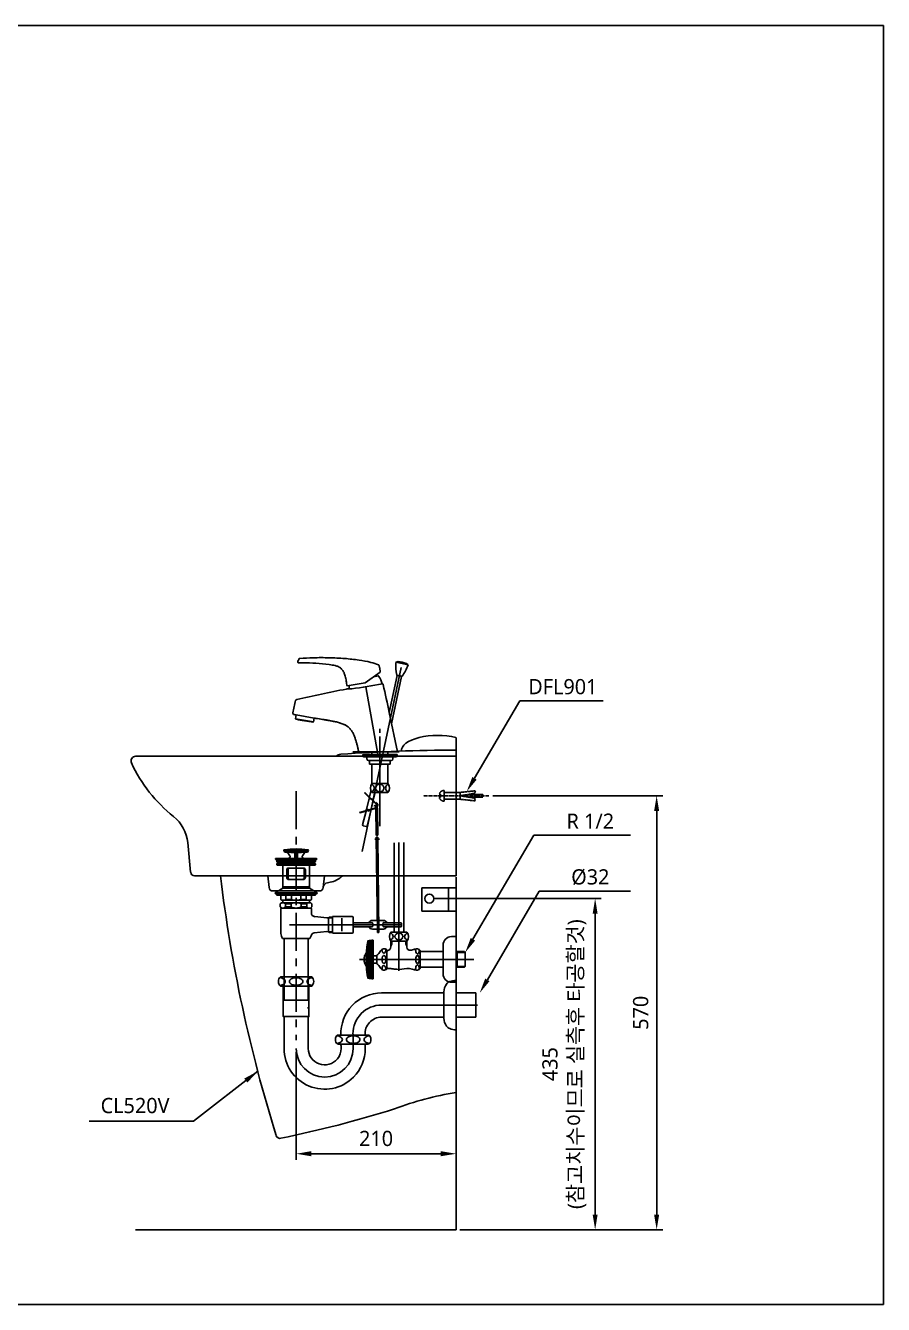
# Model space of a CAD drawing. Extents: x 398 to 2878, y 54 to 3514.
# Drawn here: x 1751 to 2878, y 54 to 1734 of the extents above; entities that cross this region are included whole.
import ezdxf

# ---------------------------------------------------------------- set-up
doc = ezdxf.new("R2010")
doc.units = 0
doc.header["$LTSCALE"] = 20
doc.header["$MEASUREMENT"] = 0
for name, pattern in [('CENTER', [2, 1.25, -0.25, 0.25, -0.25]), ('CENTER2', [1.125, 0.75, -0.125, 0.125, -0.125]), ('HIDDEN', [0.375, 0.25, -0.125]), ('HIDDEN2', [0.1875, 0.125, -0.0625])]:
    doc.linetypes.add(name, pattern=pattern)
doc.layers.get('0').update_dxf_attribs({"linetype": 'CONTINUOUS'})
doc.layers.get('DEFPOINTS').update_dxf_attribs({"linetype": 'CONTINUOUS'})
for name, color, linetype in [('1', 7, 'CONTINUOUS'), ('3', 3, 'CONTINUOUS'), ('4', 4, 'CONTINUOUS'), ('5', 5, 'CONTINUOUS'), ('6', 6, 'CONTINUOUS'), ('7', 7, 'CONTINUOUS'), ('CENTER', 2, 'CENTER'), ('CL', 2, 'CENTER'), ('D', 2, 'CONTINUOUS'), ('DWG', 7, 'CONTINUOUS'), ('HD', 2, 'HIDDEN')]:
    doc.layers.add(name, color=color, linetype=linetype)
doc.styles.get("Standard").update_dxf_attribs({"font": 'NanumGothic.ttf'})
doc.dimstyles.get("Standard").update_dxf_attribs({"dimtxt": 20, "dimasz": 20, "dimexe": 8, "dimexo": 5, "dimgap": 10, "dimtad": 1, "dimdec": 0, "dimzin": 0, "dimdsep": 46, "dimtxsty": 'Standard', "dimcen": 0, "dimclrd": 3, "dimclre": 3, "dimclrt": 2, "dimadec": 0, "dimazin": 0, "dimtfac": 1, "dimtdec": 0, "dimtmove": 0, "dimatfit": 3, "dimfxl": 1, "dimtolj": 1, "dimtzin": 0, "dimarcsym": 0})

# ---------------------------------------------------------------- blocks, each defined once
blk = doc.blocks.new('*D4')
at = {"layer": '3', "color": 3, "lineweight": -2, "transparency": 16777216}
for p, q in [((2106.3, 385), (2106.3, 243.7)), ((2316.3, 378.4), (2316.3, 243.7)), ((2126.3, 251.7), (2296.3, 251.7))]:
    blk.add_line(p, q, dxfattribs=at)
at = {"layer": '3', "color": 3, "transparency": 16777216}
for points in [[(2126.3, 255.1), (2126.3, 248.4), (2106.3, 251.7)], [(2296.3, 255.1), (2296.3, 248.4), (2316.3, 251.7)]]:
    blk.add_solid(points, dxfattribs=at)
at = {"layer": 'DEFPOINTS', "color": 0, "transparency": 16777216}
for p in [(2106.3, 390), (2316.3, 383.4), (2316.3, 251.7)]:
    blk.add_point(p, dxfattribs=at)
at = {"layer": '3', "color": 2, "transparency": 16777216, "insert": (2211.3, 271.7), "char_height": 20, "attachment_point": 5}
blk.add_mtext('\\A1;210', dxfattribs=at)
blk = doc.blocks.new('*D10')
at = {"color": 3, "lineweight": -2, "transparency": 16777216}
for p, q in [((2364.6, 721.9), (2587.8, 721.9)), ((2579.8, 701.9), (2579.8, 171.9)), ((2321.3, 151.9), (2587.8, 151.9))]:
    blk.add_line(p, q, dxfattribs=at)
at = {"color": 3, "transparency": 16777216}
for points in [[(2576.4, 701.9), (2583.1, 701.9), (2579.8, 721.9)], [(2576.4, 171.9), (2583.1, 171.9), (2579.8, 151.9)]]:
    blk.add_solid(points, dxfattribs=at)
at = {"layer": 'DEFPOINTS', "color": 0, "transparency": 16777216}
for p in [(2359.6, 721.9), (2316.3, 151.9), (2579.8, 151.9)]:
    blk.add_point(p, dxfattribs=at)
at = {"color": 2, "transparency": 16777216, "insert": (2558.9, 436.9), "char_height": 20, "attachment_point": 5, "rotation": 90}
blk.add_mtext('\\A1;570', dxfattribs=at)
blk = doc.blocks.new('*D11')
at = {"color": 3, "lineweight": -2, "transparency": 16777216}
for p, q in [((2286.3, 586.9), (2507, 586.9)), ((2499, 566.9), (2499, 171.9)), ((2321.3, 151.9), (2507, 151.9))]:
    blk.add_line(p, q, dxfattribs=at)
at = {"color": 3, "transparency": 16777216}
for points in [[(2495.7, 566.9), (2502.3, 566.9), (2499, 586.9)], [(2495.7, 171.9), (2502.3, 171.9), (2499, 151.9)]]:
    blk.add_solid(points, dxfattribs=at)
at = {"layer": 'DEFPOINTS', "color": 0, "transparency": 16777216}
for p in [(2281.3, 586.9), (2316.3, 151.9), (2499, 151.9)]:
    blk.add_point(p, dxfattribs=at)
at = {"color": 2, "transparency": 16777216, "insert": (2458.5, 369.4), "char_height": 20, "attachment_point": 5, "rotation": 90}
blk.add_mtext('\\A1;435\\P(참고치수이므로 실측후 타공할것)', dxfattribs=at)

msp = doc.modelspace()

# ---------------------------------------------------------------- linework, layer by layer
at = {"color": 7, "linetype": 'HIDDEN2', "ltscale": 0.3}
for p, q in [((2296, 724.3), (2294.2, 724.3)), ((2296, 724.3), (2296, 719.5)), ((2300.9, 729), (2300.9, 714.8)), ((2316.7, 726.4), (2300.9, 726.4)), ((2321.8, 726.4), (2316.7, 726.4)), ((2321.8, 726.4), (2321.8, 717.4)), ((2351.3, 723.7), (2332, 723.7)), ((2351.3, 723.7), (2351.4, 720.1)), ((2296, 719.5), (2294.2, 719.5)), ((2316.7, 717.4), (2300.9, 717.4)), ((2321.8, 717.4), (2316.7, 717.4)), ((2351.4, 720.1), (2332.8, 720.1))]:
    msp.add_line(p, q, dxfattribs=at)
at = {"color": 7, "linetype": 'CENTER2', "ltscale": 0.3}
msp.add_line((2359.6, 721.9), (2273, 721.9), dxfattribs=at)
at = {"color": 7}
for p, q in [((2070.8, 601.3), (2069, 616.9)), ((2143.6, 616.9), (2141.8, 601.6)), ((2075.7, 596.9), (2085.8, 596.9)), ((2085.8, 596.9), (2126.8, 596.9)), ((2126.8, 596.9), (2136.8, 596.9))]:
    msp.add_line(p, q, dxfattribs=at)
for p, q in [((2316.3, 614.9), (2316.3, 151.9)), ((2213, 542.3), (2215, 542.3))]:
    msp.add_line(p, q)
at = {"color": 7, "linetype": 'HIDDEN2', "ltscale": 0.3}
msp.add_lwpolyline([(2321.8, 726.4), (2341.7, 728.5), (2341, 725.3), (2321.8, 721.9), (2341, 718.8), (2341.4, 715.3), (2321.8, 717.4)], dxfattribs=at)
at = {"color": 2}
msp.add_circle((2281.3, 586.9), 6, dxfattribs=at)
at = {"color": 7, "linetype": 'HIDDEN2', "ltscale": 0.3}
for start, end in [(90, 160.2122), (199.7878, 270)]:
    msp.add_arc((2300.9, 721.9), 7.09, start, end, dxfattribs=at)
at = {"color": 7}
for centre, radius, start, end in [((2148.8, 600.8), 7, 99.5949, 173.3945), ((2108.4, 839.9), 235.4, 279.5949, 280.441), ((2075.7, 601.9), 5, 186.5639, 270), ((2136.8, 601.9), 5, 270, 353.3945)]:
    msp.add_arc(centre, radius, start, end, dxfattribs=at)
msp.add_ellipse((2292.7, 781.3), major_axis=(-48.1, 0), ratio=0.415453, start_param=4.201314, end_param=6.311153, dxfattribs=at)
at = {"layer": '1', "color": 3}
for p, q in [((2400.3, 846.9), (2340.5, 744.9)), ((2509.4, 846.9), (2400.3, 846.9)), ((2418.6, 670.3), (2338.5, 533.4)), ((2545.5, 670.3), (2418.6, 670.3)), ((2425.7, 596.7), (2357.5, 480.1)), ((2545.5, 596.7), (2425.7, 596.7)), ((1971.5, 294.5), (2056, 360.1)), ((1834.6, 294.5), (1971.5, 294.5))]:
    msp.add_line(p, q, dxfattribs=at)
for points in [[(2343.4, 743.2), (2337.7, 746.6), (2330.4, 727.6)], [(2341.4, 531.7), (2335.6, 535.1), (2328.4, 516.2)], [(2360.3, 478.4), (2354.6, 481.8), (2347.4, 462.9)], [(2038.2, 350.5), (2042.3, 345.2), (2056, 360.1)]]:
    msp.add_solid(points, dxfattribs=at)
at = {"layer": '3', "color": 7}
for p, q in [((2216.3, 798.7), (2216.3, 681.9)), ((2316.3, 798.7), (2316.3, 681.9)), ((2316.3, 773.9), (1895.5, 773.9)), ((2316.3, 681.9), (2316.3, 616.9)), ((1963.9, 660.6), (1967.8, 621.4)), ((1972.8, 616.9), (1976.3, 616.9)), ((1972.8, 616.9), (2106.3, 616.9)), ((2106.3, 616.9), (2316.3, 616.9)), ((2316.3, 151.9), (1895.5, 151.9))]:
    msp.add_line(p, q, dxfattribs=at)
at = {"layer": '3'}
for p, q in [((2079.3, 639.1), (2079.3, 638.5)), ((2079.3, 638.5), (2106.3, 638.5)), ((2079.3, 638.5), (2081.4, 637)), ((2089, 639.5), (2079.7, 639.5)), ((2106.3, 639.5), (2089, 639.5)), ((2091.3, 648.1), (2090, 650.2)), ((2090.2, 650), (2106.3, 650)), ((2106.3, 648.1), (2091.3, 648.1)), ((2093.8, 647.9), (2104.5, 647.2)), ((2098, 643.2), (2095.3, 647.1)), ((2095.9, 639.5), (2097.4, 640.3)), ((2106.3, 648.1), (2104.5, 647.2)), ((2104.5, 647.2), (2104.5, 639.5)), ((2105.8, 647.8), (2105.3, 641.4)), ((2105.3, 641.5), (2106.3, 641.5)), ((2105.5, 639.5), (2105.3, 641.5)), ((2122.4, 650), (2106.3, 650)), ((2106.3, 648.1), (2108, 647.2)), ((2106.3, 648.1), (2121.3, 648.1)), ((2107.2, 641.5), (2106.3, 641.5)), ((2106.3, 639.5), (2123.6, 639.5)), ((2133.3, 638.5), (2106.3, 638.5)), ((2106.8, 647.8), (2107.2, 641.4)), ((2107, 639.5), (2107.2, 641.5)), ((2118.8, 647.9), (2108, 647.2)), ((2108, 647.2), (2108, 639.5)), ((2114.5, 643.2), (2117.3, 647.1)), ((2116.6, 639.5), (2115.2, 640.3)), ((2121.3, 648.1), (2122.5, 650.2)), ((2123.6, 639.5), (2132.9, 639.5)), ((2133.3, 638.5), (2131.1, 637)), ((2133.3, 639.1), (2133.3, 638.5)), ((2081, 636.8), (2081, 635.5)), ((2081, 632.5), (2081, 631.2)), ((2087.3, 637), (2081.2, 637)), ((2106.3, 631), (2081.2, 631)), ((2106.3, 635), (2081.5, 635)), ((2106.3, 633), (2081.5, 633)), ((2087.3, 637), (2106.3, 637)), ((2088.8, 600.4), (2088.8, 631)), ((2093.9, 614.5), (2093.9, 624.5)), ((2095.7, 614.5), (2095.7, 624.5)), ((2106.3, 627), (2096.4, 627)), ((2125.3, 637), (2106.3, 637)), ((2106.3, 635), (2131.1, 635)), ((2106.3, 633), (2131.1, 633)), ((2106.3, 631), (2131.4, 631)), ((2106.3, 627), (2116.1, 627)), ((2116.9, 614.5), (2116.9, 624.5)), ((2118.6, 614.5), (2118.6, 624.5)), ((2123.8, 600.4), (2123.8, 631)), ((2125.3, 637), (2131.4, 637)), ((2131.6, 636.8), (2131.6, 635.5)), ((2131.6, 632.5), (2131.6, 631.2)), ((2106.3, 612), (2096.4, 612)), ((2106.3, 612), (2116.1, 612)), ((2088.8, 600.4), (2078.8, 594.4)), ((2078.8, 594.4), (2106.3, 594.4)), ((2078.8, 593.4), (2078.8, 594.4)), ((2088.8, 593.4), (2078.8, 593.4)), ((2080.6, 593.4), (2080.6, 592.1)), ((2081.1, 591.6), (2086.1, 591.6)), ((2086.1, 591.6), (2106.3, 591.6)), ((2086.1, 591.6), (2086.1, 585.5)), ((2089.5, 602.5), (2088.8, 603.7)), ((2088.8, 602.5), (2106.3, 602.5)), ((2088.8, 600.4), (2106.3, 600.4)), ((2123.8, 593.4), (2088.8, 593.4)), ((2089.5, 600.4), (2089.5, 602.5)), ((2092.9, 585.5), (2092.9, 591.6)), ((2100.3, 585.5), (2100.3, 591.6)), ((2123.8, 602.5), (2106.3, 602.5)), ((2123.8, 600.4), (2106.3, 600.4)), ((2133.8, 594.4), (2106.3, 594.4)), ((2126.5, 591.6), (2106.3, 591.6)), ((2112.3, 585.5), (2112.3, 591.6)), ((2119.7, 585.5), (2119.7, 591.6)), ((2123.1, 602.5), (2123.8, 603.7)), ((2123.1, 600.4), (2123.1, 602.5)), ((2123.8, 600.4), (2133.8, 594.4)), ((2123.8, 593.4), (2133.8, 593.4)), ((2131.5, 591.6), (2126.5, 591.6)), ((2126.5, 591.6), (2126.5, 585.5)), ((2132, 593.4), (2132, 592.1)), ((2133.8, 593.4), (2133.8, 594.4)), ((2271.3, 600.9), (2316.3, 600.9)), ((2271.3, 570.5), (2271.3, 600.9)), ((2306.3, 570.5), (2306.3, 600.9)), ((2085.5, 576), (2085.5, 580.1)), ((2087.1, 584.9), (2086.1, 585.5)), ((2086.3, 540.9), (2086.3, 573.5)), ((2087.1, 584.9), (2088.5, 584.9)), ((2106.3, 574.5), (2087.3, 574.5)), ((2088.5, 584.9), (2106.3, 584.9)), ((2088.8, 581.5), (2088.8, 584.9)), ((2088.9, 581.5), (2106, 581.5)), ((2092.3, 580.1), (2092.3, 576)), ((2092.3, 580.1), (2099.7, 580.1)), ((2092.3, 576), (2099.7, 576)), ((2092.9, 585.5), (2100.3, 585.5)), ((2099.7, 580.1), (2099.7, 576)), ((2124.1, 584.9), (2106.3, 584.9)), ((2123.6, 574.5), (2106.3, 574.5)), ((2123.6, 581.5), (2106.5, 581.5)), ((2119.7, 585.5), (2112.3, 585.5)), ((2120.2, 580.1), (2112.8, 580.1)), ((2112.8, 580.1), (2112.8, 576)), ((2120.2, 576), (2112.8, 576)), ((2120.2, 580.1), (2120.2, 576)), ((2123.1, 574.5), (2123.6, 574.5)), ((2123.6, 574.5), (2124, 574.5)), ((2123.8, 581.5), (2123.8, 584.9)), ((2125.3, 574.5), (2123.8, 574.5)), ((2125.5, 584.9), (2124.1, 584.9)), ((2125.5, 584.9), (2126.5, 585.5)), ((2126.3, 568.1), (2126.3, 573.5)), ((2127, 576), (2127, 580.1)), ((2130.7, 563.2), (2146.8, 561.5)), ((2148.8, 561.7), (2153.9, 561.7)), ((2148.9, 543.3), (2148.9, 561.8)), ((2150.3, 562.5), (2150.3, 561.7)), ((2153.9, 562.5), (2150.3, 562.5)), ((2153.9, 561.7), (2153.9, 562.7)), ((2153.9, 542.3), (2153.9, 561.7)), ((2154.7, 563.5), (2179.9, 563.5)), ((2166.3, 544), (2166.3, 561.4)), ((2200.6, 555), (2181.2, 555)), ((2181.4, 562), (2181.4, 556.2)), ((2181.4, 556.2), (2181.4, 543)), ((2206.6, 555), (2200.6, 555)), ((2217.6, 558.3), (2206.5, 558.3)), ((2220.9, 558.3), (2217.6, 558.3)), ((2244.2, 555), (2220.9, 555)), ((2244.7, 554.5), (2244.2, 555)), ((2244.7, 550.5), (2244.7, 554.5)), ((2271.3, 570.5), (2316.3, 570.5)), ((2166.3, 552.5), (2097.8, 552.5)), ((2130.1, 541.8), (2146.8, 543.6)), ((2148.9, 543.3), (2153.9, 543.3)), ((2150.3, 542.5), (2150.3, 543.3)), ((2153.9, 542.5), (2150.3, 542.5)), ((2179.9, 541.5), (2154.7, 541.5)), ((2244.7, 552.5), (2166.3, 552.5)), ((2182, 550), (2206.6, 550)), ((2206.6, 546.8), (2217.9, 546.8)), ((2217.9, 546.8), (2220.9, 546.8)), ((2220.9, 550), (2244.2, 550)), ((2244.2, 550), (2244.7, 550.5)), ((2088.3, 534.5), (2106.3, 534.5)), ((2090.4, 534.5), (2090.4, 453.5)), ((2124.3, 534.5), (2106.3, 534.5)), ((2122.1, 453.5), (2122.1, 534.5)), ((2090.4, 453.5), (2122.1, 453.5)), ((2122.1, 443.6), (2121.4, 443.6))]:
    msp.add_line(p, q, dxfattribs=at)
for points in [[(2205.2, 555, -0.044238), (2205.5, 555.3, -0.189273), (2205.9, 555.5, -0.189273), (2206.3, 555.3, -0.101059), (2206.8, 554.6, -0.059302), (2207.1, 553.7, -0.045722), (2207.2, 552.5, -0.045722)], [(2222.2, 555, 0.044238), (2222, 555.3, 0.189273), (2221.5, 555.5, 0.189273), (2221.1, 555.3, 0.101059), (2220.6, 554.6, 0.059302), (2220.3, 553.7, 0.045722), (2220.2, 552.5, 0.045722)], [(2207.2, 552.5, -0.045722), (2207.1, 551.3, -0.059302), (2206.8, 550.4, -0.101059), (2206.3, 549.7, -0.189273), (2205.9, 549.6, -0.189273), (2205.5, 549.7, -0.044238), (2205.2, 550, -0.059302)], [(2220.2, 552.5, 0.045722), (2220.3, 551.3, 0.059302), (2220.6, 550.4, 0.101059), (2221.1, 549.7, 0.189273), (2221.5, 549.6, 0.189273), (2222, 549.7, 0.044238), (2222.2, 550, 0.059302)]]:
    msp.add_lwpolyline(points, format="xyb", dxfattribs=at)
at = {"layer": '3', "color": 7}
for centre, radius, start, end in [((1895.5, 767.8), 6, 87.9923, 204.7019), ((2165.6, 766.6), 10, 94.064, 132.7222), ((2316.3, -1354.4), 2136.3, 90, 94.064), ((2065.7, 846.1), 193.4, 204.7019, 231.4958), ((1914.2, 655.6), 50, 5.7106, 51.4958), ((1972.8, 621.9), 5, 185.7106, 270), ((2145.6, 637.8), 30, 280.441, 315.7763)]:
    msp.add_arc(centre, radius, start, end, dxfattribs=at)
at = {"layer": '3'}
for centre, radius, start, end in [((2079.7, 639.1), 0.4, 90, 180), ((2091.1, 650), 1.1, 97.3204, 169.4262), ((2106.3, 532.1), 120, 90, 97.3204), ((2093.6, 645.9), 2, 35.2023, 86.2618), ((2096.4, 642.1), 2, 300, 35.2023), ((2106.3, 532.1), 120, 82.6796, 90), ((2116.2, 642.1), 2, 144.7977, 240), ((2118.9, 645.9), 2, 93.7382, 144.7977), ((2121.4, 650), 1.1, 10.5738, 82.6796), ((2132.9, 639.1), 0.4, 0, 90), ((2081.2, 636.8), 0.2, 90, 180), ((2081.5, 635.5), 0.5, 180, 270), ((2081.5, 632.5), 0.5, 90, 180), ((2081.2, 631.2), 0.2, 180, 270), ((2084.8, 634), 1, 270, 90), ((2096.4, 624.5), 2.5, 90, 180), ((2098.2, 624.5), 2.5, 90, 180), ((2114.4, 624.5), 2.5, 0, 90), ((2116.1, 624.5), 2.5, 0, 90), ((2127.8, 634), 1, 90, 270), ((2131.1, 635.5), 0.5, 270, 0), ((2131.1, 632.5), 0.5, 0, 90), ((2131.4, 636.8), 0.2, 0, 90), ((2131.4, 631.2), 0.2, 270, 0), ((2096.4, 614.5), 2.5, 180, 270), ((2098.2, 614.5), 2.5, 180, 270), ((2114.4, 614.5), 2.5, 270, 0), ((2116.1, 614.5), 2.5, 270, 0), ((2081.1, 592.1), 0.5, 180, 270), ((2131.5, 592.1), 0.5, 270, 0), ((2088.9, 576.8), 4.7, 43.9409, 136.0591), ((2088.9, 579.2), 4.7, 223.9409, 316.0591), ((2089.5, 595.1), 10.2, 250.5679, 289.4321), ((2087.3, 573.5), 1, 90, 180), ((2105.8, 567.9), 13.6, 89.0643, 116.6472), ((2105.8, 588.1), 13.6, 243.3528, 270.9357), ((2106.1, 614.4), 29.5, 258.5956, 270.3737), ((2106.5, 614.4), 29.5, 269.6263, 281.4044), ((2106.7, 567.9), 13.6, 63.3528, 90.9357), ((2106.7, 588.1), 13.6, 269.0643, 296.6472), ((2123.1, 595.1), 10.2, 250.5679, 289.4321), ((2123.6, 576.8), 4.7, 43.9409, 136.0591), ((2123.6, 579.2), 4.7, 223.9409, 316.0591), ((2125.3, 573.5), 1, 0, 90), ((2131.3, 568.1), 5, 180, 263.8845), ((2147.2, 566.4), 5, 265.3322, 308.1927), ((2154.7, 562.7), 0.8, 90, 180), ((2179.9, 562), 1.5, 0, 90), ((2206.5, 553.3), 5, 90.0143, 159.527), ((2220.9, 553.3), 5, 20.5016, 90.0143), ((2099.3, 541.5), 13, 182.42, 212.3), ((2113.3, 541.5), 13, 327.7, 345.0405), ((2130.7, 536.8), 5, 96.1155, 165.0405), ((2147.2, 538.6), 5, 51.8073, 94.6678), ((2154.7, 542.3), 0.8, 180, 270), ((2179.9, 543), 1.5, 270, 0), ((2206.5, 551.8), 5, 200.5016, 270.0143), ((2220.9, 551.8), 5, 270.0143, 339.527)]:
    msp.add_arc(centre, radius, start, end, dxfattribs=at)
at = {"layer": '4'}
for p, q in [((2090, 484), (2085.7, 484)), ((2090, 484), (2085.7, 484)), ((2086.1, 472), (2085.7, 472)), ((2086.1, 472), (2106.3, 472)), ((2089.5, 472), (2089.5, 432.2)), ((2106.3, 484), (2090, 484)), ((2106.3, 484), (2090, 484)), ((2106.3, 484), (2122.5, 484)), ((2106.3, 484), (2122.5, 484)), ((2126.4, 472), (2106.3, 472)), ((2122.5, 484), (2126.8, 484)), ((2122.5, 484), (2126.8, 484)), ((2123.1, 472), (2123.1, 432.2)), ((2126.4, 472), (2126.8, 472)), ((2300.3, 462.9), (2218.5, 462.9)), ((2300.3, 464.4), (2300.3, 447)), ((2342.4, 462.9), (2316.3, 462.9)), ((2342.4, 431.1), (2342.4, 462.9)), ((2344.4, 447), (2218.5, 447)), ((2300.3, 429.6), (2300.3, 447)), ((2089.5, 432.2), (2106.3, 432.2)), ((2090.4, 390), (2090.4, 430.6)), ((2123.1, 432.2), (2106.3, 432.2)), ((2122.1, 407.4), (2122.1, 430.6)), ((2300.3, 431.1), (2218.5, 431.1)), ((2342.4, 431.1), (2316.3, 431.1)), ((2122.1, 407.4), (2122.1, 390)), ((2164.9, 407.7), (2160.6, 407.7)), ((2181.2, 407.7), (2164.9, 407.7)), ((2181.2, 407.7), (2181.3, 407.7)), ((2181.3, 390), (2181.3, 408.6)), ((2181.3, 407.7), (2197.6, 407.7)), ((2181.3, 407.7), (2181.3, 407.7)), ((2197.6, 407.7), (2201.9, 407.7)), ((2161, 395.7), (2181.2, 395.7)), ((2164.5, 395.7), (2164.5, 395)), ((2165.4, 390), (2165.4, 393.4)), ((2201.5, 395.7), (2181.3, 395.7)), ((2197.1, 390), (2197.1, 395.7))]:
    msp.add_line(p, q, dxfattribs=at)
for points in [[(2092.1, 478, 0.155217), (2091.5, 479.8, 0.106747), (2089.4, 481.7, 0.073043), (2086.7, 482.8, 0.028511), (2084.9, 483.2, 0.059523)], [(2084.9, 472.8, 0.028511), (2086.7, 473.1, 0.073043), (2089.4, 474.2, 0.106747), (2091.5, 476.1, 0.155217), (2092.1, 478, 0.155217)], [(2098, 479.7, 0.32729), (2098, 476.2, 0.106373), (2100, 474.4, 0.071219), (2102.7, 473.4, 0.057537), (2106.3, 473, 0.057537)], [(2106.3, 483, 0.057537), (2102.7, 482.6, 0.071219), (2100, 481.5, 0.106373), (2098, 479.7, 0.159483)], [(2106.3, 483, 0.057537), (2102.7, 482.6, 0.071219), (2100, 481.5, 0.106373), (2098, 479.7, 0.159483)], [(2106.3, 483, -0.057537), (2109.8, 482.6, -0.071219), (2112.5, 481.5, -0.106373), (2114.5, 479.7, -0.159483)], [(2106.3, 483, -0.057537), (2109.8, 482.6, -0.071219), (2112.5, 481.5, -0.106373), (2114.5, 479.7, -0.159483)], [(2114.5, 479.7, -0.32729), (2114.5, 476.2, -0.106373), (2112.5, 474.4, -0.071219), (2109.8, 473.4, -0.057537), (2106.3, 473, -0.057537)], [(2120.5, 478, -0.155217), (2121.1, 479.8, -0.106747), (2123.1, 481.7, -0.073043), (2125.9, 482.8, -0.028511), (2127.6, 483.2, -0.059523)], [(2127.6, 472.8, -0.028511), (2125.9, 473.1, -0.073043), (2123.1, 474.2, -0.106747), (2121.1, 476.1, -0.155217), (2120.5, 478, -0.155217)], [(2167, 401.7, 0.155217), (2166.4, 403.5, 0.106747), (2164.3, 405.4, 0.073043), (2161.6, 406.5, 0.028511), (2159.8, 406.9, 0.059523)], [(2172.9, 403.4, 0.32729), (2172.9, 399.9, 0.106373), (2174.9, 398.1, 0.071219), (2177.6, 397.1, 0.057537), (2181.2, 396.7, 0.057537)], [(2181.3, 406.7, 0.05879), (2177.6, 406.3, 0.071219), (2174.9, 405.2, 0.106373), (2172.9, 403.4, 0.159483)], [(2181.3, 406.7, -0.05879), (2184.9, 406.3, -0.071219), (2187.6, 405.2, -0.106373), (2189.6, 403.4, -0.159483)], [(2189.6, 403.4, -0.32729), (2189.6, 399.9, -0.106373), (2187.6, 398.1, -0.071219), (2184.9, 397.1, -0.057537), (2181.3, 396.7, -0.057537)], [(2195.5, 401.7, -0.155217), (2196.1, 403.5, -0.106747), (2198.2, 405.4, -0.073043), (2201, 406.5, -0.028511), (2202.7, 406.9, -0.059523)], [(2159.8, 396.5, 0.028511), (2161.6, 396.8, 0.073043), (2164.3, 397.9, 0.106747), (2166.4, 399.8, 0.155217), (2167, 401.7, 0.155217)], [(2202.7, 396.5, -0.028511), (2201, 396.8, -0.073043), (2198.2, 397.9, -0.106747), (2196.1, 399.8, -0.155217), (2195.5, 401.7, -0.155217)]]:
    msp.add_lwpolyline(points, format="xyb", dxfattribs=at)
for centre, radius, start, end in [((2091, 478), 8, 131.4096, 228.5904), ((2121.5, 478), 8, 311.4096, 48.5904), ((2320.3, 463.5), 20, 146.2077, 177.4359), ((2311.6, 468.6), 10, 111.1927, 142.8035), ((2317.8, 449.5), 30, 92.866, 109.0071), ((2218.5, 409.5), 53.4, 90, 181.9326), ((2218.5, 409.5), 37.5, 90, 180.654), ((2090.5, 432.2), 1, 180, 238.7026), ((2089.5, 430.6), 0.925, 0, 58.7026), ((2123.1, 430.6), 0.925, 121.2974, 180), ((2122.1, 432.2), 1, 301.2974, 0), ((2218.5, 409.5), 21.6, 90, 184.7747), ((2320.3, 430.5), 20, 182.5641, 213.7923), ((2165.9, 401.7), 8, 131.4096, 228.5904), ((2196.6, 401.7), 8, 311.4096, 48.5904), ((2311.6, 425.4), 10, 217.1965, 248.8073), ((2317.8, 444.4), 30, 250.9929, 267.134), ((2143.8, 390), 53.4, 180, 314.9403), ((2143.8, 390), 37.5, 180, 0), ((2143.8, 390), 21.6, 180, 320.796), ((2143.8, 390), 21.6, 320.796, 0), ((2148.4, 384.4), 19.2, 28.0637, 33.4561), ((2143.8, 390), 53.4, 314.9403, 0)]:
    msp.add_arc(centre, radius, start, end, dxfattribs=at)
at = {"layer": '5', "color": 212}
msp.add_lwpolyline([(397.6, 1733.8), (2877.6, 1733.8), (2877.6, 53.8), (397.6, 53.8)], close=True, dxfattribs=at)
at = {"layer": '6'}
for p, q in [((2234.9, 660.3), (2234.9, 542.9)), ((2241.3, 492.2), (2241.3, 660.4)), ((2247.6, 660.5), (2247.6, 542.9)), ((2247.6, 542.9), (2230.8, 542.9)), ((2251.8, 542.9), (2247.6, 542.9)), ((2200.4, 530.9), (2200.4, 506.9)), ((2200.9, 531.4), (2201.8, 531.4)), ((2201.8, 531.4), (2202.3, 531.9)), ((2201.8, 531.4), (2201.8, 506.9)), ((2202.3, 531.9), (2202.3, 506.9)), ((2202.3, 531.9), (2205.5, 531.9)), ((2202.3, 531.5), (2205.8, 531.5)), ((2202.3, 530.5), (2205.8, 530.5)), ((2202.3, 529.5), (2205.8, 529.5)), ((2202.3, 528.5), (2205.8, 528.5)), ((2202.3, 527.5), (2205.8, 527.5)), ((2202.3, 526.5), (2205.8, 526.5)), ((2202.3, 525.5), (2205.8, 525.5)), ((2202.3, 524.5), (2205.8, 524.5)), ((2202.3, 523.5), (2205.8, 523.5)), ((2202.3, 522.5), (2205.8, 522.5)), ((2202.3, 521.5), (2205.8, 521.5)), ((2205.8, 532.4), (2207.3, 532.4)), ((2205.8, 532.2), (2205.8, 532.4)), ((2205.8, 532.2), (2205.8, 506.9)), ((2207.3, 531.4), (2207.3, 532.4)), ((2207.3, 506.9), (2207.3, 531.4)), ((2230.8, 523.4), (2230.8, 530.9)), ((2251.8, 530.9), (2230.8, 530.9)), ((2232, 526.9), (2230.8, 526.9)), ((2232, 526.9), (2230.8, 524.7)), ((2232, 526.9), (2232, 530.9)), ((2250.5, 526.9), (2250.5, 530.9)), ((2251.8, 526.9), (2250.5, 526.9)), ((2250.5, 526.9), (2251.8, 524.7)), ((2251.8, 523), (2251.8, 530.9)), ((2299.3, 525.9), (2299.3, 487.9)), ((2316.3, 536.9), (2310.3, 536.9)), ((2316.3, 476.9), (2316.3, 536.9)), ((2339.8, 506.9), (2189.4, 506.9)), ((2200.4, 482.9), (2200.4, 506.9)), ((2201.8, 482.4), (2201.8, 506.9)), ((2202.3, 520.5), (2205.8, 520.5)), ((2202.3, 519.5), (2205.8, 519.5)), ((2202.3, 518.5), (2205.8, 518.5)), ((2202.3, 517.5), (2205.8, 517.5)), ((2202.3, 516.5), (2205.8, 516.5)), ((2202.3, 515.5), (2205.8, 515.5)), ((2202.3, 514.5), (2205.8, 514.5)), ((2202.3, 513.5), (2205.8, 513.5)), ((2202.3, 512.5), (2205.8, 512.5)), ((2202.3, 511.5), (2205.8, 511.5)), ((2202.3, 510.5), (2205.8, 510.5)), ((2202.3, 509.5), (2205.8, 509.5)), ((2202.3, 508.5), (2205.8, 508.5)), ((2202.3, 507.5), (2205.8, 507.5)), ((2202.3, 481.9), (2202.3, 506.9)), ((2202.3, 506.3), (2205.8, 506.3)), ((2202.3, 505.3), (2205.8, 505.3)), ((2202.3, 504.3), (2205.8, 504.3)), ((2205.8, 481.6), (2205.8, 506.9)), ((2212.4, 511.7), (2207.3, 511.7)), ((2207.3, 481.4), (2207.3, 506.9)), ((2212.4, 512.6), (2212.4, 511.7)), ((2212.4, 511.7), (2212.4, 502.2)), ((2217.2, 518.2), (2216.7, 517.3)), ((2225.4, 518.9), (2225.4, 519.6)), ((2225.4, 494.9), (2225.4, 518.9)), ((2226.3, 518.9), (2225.4, 518.9)), ((2226.3, 518.2), (2225.4, 518.2)), ((2226.3, 518.2), (2227.6, 519.1)), ((2226.3, 518.2), (2226.3, 518.9)), ((2269.3, 516.2), (2269.3, 518.9)), ((2299.3, 517.2), (2269.3, 517.2)), ((2269.3, 516.2), (2269.3, 497.7)), ((2327.3, 517.2), (2316.3, 517.2)), ((2316.3, 516.5), (2316.3, 497.3)), ((2317.8, 516.2), (2316.8, 517.2)), ((2317.8, 496.7), (2317.8, 517.2)), ((2317.8, 516.2), (2328.3, 516.2)), ((2328.3, 516.2), (2327.3, 517.2)), ((2328.1, 497.7), (2328.1, 516.2)), ((2202.3, 503.3), (2205.8, 503.3)), ((2202.3, 502.3), (2205.8, 502.3)), ((2202.3, 501.3), (2205.8, 501.3)), ((2202.3, 500.3), (2205.8, 500.3)), ((2202.3, 499.3), (2205.8, 499.3)), ((2202.3, 498.3), (2205.8, 498.3)), ((2202.3, 497.3), (2205.8, 497.3)), ((2202.3, 496.3), (2205.8, 496.3)), ((2202.3, 495.3), (2205.8, 495.3)), ((2202.3, 494.3), (2205.8, 494.3)), ((2202.3, 493.3), (2205.8, 493.3)), ((2202.3, 492.3), (2205.8, 492.3)), ((2202.3, 491.3), (2205.8, 491.3)), ((2202.3, 490.3), (2205.8, 490.3)), ((2202.3, 489.3), (2205.8, 489.3)), ((2202.3, 488.3), (2205.8, 488.3)), ((2202.3, 487.3), (2205.8, 487.3)), ((2212.4, 502.2), (2207.3, 502.2)), ((2212.4, 501.2), (2212.4, 502.2)), ((2217.2, 495.6), (2216.7, 496.5)), ((2226.3, 495.7), (2225.4, 495.7)), ((2225.4, 494.2), (2225.4, 494.9)), ((2229, 494.9), (2225.4, 494.9)), ((2226.3, 494.9), (2226.3, 495.7)), ((2226.3, 495.7), (2227.6, 494.9)), ((2269.3, 494.9), (2269.3, 497.7)), ((2299.3, 496.7), (2269.3, 496.7)), ((2269.3, 496.7), (2269.3, 496.5)), ((2269.3, 494.9), (2269.3, 496.5)), ((2327.3, 496.7), (2316.3, 496.7)), ((2316.8, 496.7), (2317.8, 497.7)), ((2317.8, 497.7), (2328.3, 497.7)), ((2327.3, 496.7), (2328.3, 497.7)), ((2200.9, 482.4), (2201.8, 482.4)), ((2201.8, 482.4), (2202.3, 481.9)), ((2202.3, 486.3), (2205.8, 486.3)), ((2202.3, 485.3), (2205.8, 485.3)), ((2202.3, 484.3), (2205.8, 484.3)), ((2202.3, 483.3), (2205.8, 483.3)), ((2202.3, 482.3), (2205.8, 482.3)), ((2202.3, 481.9), (2205.5, 481.9)), ((2205.8, 481.4), (2205.8, 481.6)), ((2205.8, 481.4), (2207.3, 481.4)), ((2310.3, 476.9), (2316.3, 476.9))]:
    msp.add_line(p, q, dxfattribs=at)
for centre, radius, start, end in [((2238.8, 536.9), 10, 143.1301, 216.8699), ((2243.8, 536.9), 10, 323.1301, 36.8699), ((2343.3, 506.9), 145, 170.5066, 178.0569), ((2200.9, 530.7), 0.7, 90, 170.5066), ((2205.5, 532.2), 0.3, 270, 0), ((2221.9, 515.6), 5.36, 49.5694, 150), ((2226.3, 523.4), 4.5, 270, 0), ((2255.8, 523), 4, 180, 277.7117), ((2264.4, 513.9), 7, 45.4871, 110.9661), ((2310.3, 525.9), 11, 90, 180), ((2209.5, 506.9), 14, 141.7859, 179.7527), ((2209.5, 507), 14, 180.2473, 218.2141), ((2343.3, 506.9), 145, 178.0569, 189.4934), ((2204.6, 524.3), 14, 303.8098, 330), ((2253, 543.6), 24.8, 277.7117, 290.9661), ((2204.6, 489.5), 14, 30, 56.1902), ((2221.9, 498.3), 5.36, 210, 310.4306), ((2229, 456.9), 38, 80.6952, 90), ((2241.3, 531.9), 38, 260.6952, 280.7373), ((2253, 470.2), 24.8, 69.0339, 100.7373), ((2264.4, 499.9), 7, 249.0339, 314.5), ((2310.3, 487.9), 11, 180, 270), ((2200.9, 483.1), 0.7, 189.4934, 270), ((2205.5, 481.6), 0.3, 0, 90)]:
    msp.add_arc(centre, radius, start, end, dxfattribs=at)
for centre, major_axis, ratio, start_param, end_param in [((2228.5, 537.1), (-5.23, 0), 0.866391, 1.800504, 4.443058), ((2254, 537.1), (5.23, 0), 0.866391, 1.824119, 4.49897), ((2265.7, 519.4), (0, 5.22), 0.46009, 1.292018, 4.793095), ((2221.6, 520.5), (0, 5.4), 0.478204, 1.649187, 4.692658), ((2221.6, 493.6), (0, 5.4), 0.478204, 4.6817, 7.825213), ((2265.7, 494.5), (0, 5.22), 0.46009, 4.613779, 8.15122)]:
    msp.add_ellipse(centre, major_axis=major_axis, ratio=ratio, start_param=start_param, end_param=end_param, dxfattribs=at)
for centre, major_axis, ratio in [((2241.3, 537.1), (5.23, 0), 0.866391), ((2221.6, 506.9), (0, -5.4), 0.478204), ((2265.7, 506.9), (0, -5.22), 0.46009)]:
    msp.add_ellipse(centre, major_axis=major_axis, ratio=ratio, dxfattribs=at)
at = {"layer": '7'}
for p, q in [((2244.3, 890.7), (2192.9, 648.6)), ((2240.3, 898.2), (2237.3, 897.3)), ((2253.4, 893.8), (2237.3, 897.3)), ((2240.3, 898.2), (2240.3, 898.2)), ((2251, 895.9), (2251.1, 895.9)), ((2251.1, 895.9), (2253.4, 893.8)), ((2216.9, 884.4), (2196.9, 870.4)), ((2214.2, 879.4), (2208.3, 878.4)), ((2216.1, 889.6), (2216.4, 887.6)), ((2239, 880), (2228.7, 831.4)), ((2244.9, 878.8), (2231.7, 816.7)), ((2245.6, 879), (2238.5, 880.5)), ((2238.8, 880.1), (2240, 879.8)), ((2243.9, 879), (2240, 879.8)), ((2243.9, 879), (2245, 878.8)), ((2196.9, 870.4), (2173.4, 866.2)), ((2213.4, 776.6), (2197.7, 865.3)), ((2214.5, 868.3), (2219.8, 869.2)), ((2106.5, 828.2), (2105.6, 823.2)), ((2129.2, 819.1), (2105.6, 823.2)), ((2106.5, 822.5), (2105.6, 823.2)), ((2130.1, 824), (2106.5, 828.2)), ((2130.1, 824), (2129.2, 819.1)), ((2130.6, 823.9), (2130.1, 824)), ((2228.7, 831.4), (2239.3, 779.6)), ((2106.5, 822.5), (2108.2, 822.2)), ((2126.4, 819), (2108.2, 822.2)), ((2126, 818.9), (2108.6, 821.9)), ((2126.4, 819), (2128.2, 818.7)), ((2128.2, 818.7), (2129.2, 819.1))]:
    msp.add_line(p, q, dxfattribs=at)
for centre, radius, start, end in [((2109.9, 898), 1.5, 154.2972, 270.8052), ((2111.4, 901), 1.5, 93.6966, 151.3141), ((2213.9, 892.4), 1.5, 12.9441, 66.1922), ((2307.2, 893.6), 70, 177.0153, 190.8327), ((2235.3, 848.4), 50, 71.7204, 84.2796), ((2188.1, 918.9), 70, 325.1673, 338.9847), ((2214.3, 878.9), 0.5, 34.0977, 100), ((2185.7, 859.6), 35, 15.8809, 34.0977), ((2238.9, 880.6), 0.5, 190.8327, 258), ((2245.1, 879.2), 0.5, 258, 325.1673), ((2211, 864), 35, 175.6305, 182.5585), ((2218.8, 867.5), 2, 12.5419, 57.7542), ((2107.6, 846.7), 2, 103.7822, 164.229), ((2104.1, 830.6), 2, 167.6446, 258.9831), ((2108.7, 822.4), 0.5, 206.8699, 260), ((2126.1, 819.3), 0.5, 260, 313.1301), ((3887.6, 842.2), 1894.1, 186.8302, 197.4094), ((2373.1, -47.2), 383.4, 98.5225, 111.0147), ((1799.6, 1690.5), 1447, 281.4243, 287.5342), ((2085, 276.9), 5, 196.9369, 285.0137)]:
    msp.add_arc(centre, radius, start, end, dxfattribs=at)
for points in [[(2110.1, 901.7), (2108.5, 898.7)], [(2109.9, 896.5), (2115, 896.6), (2132.4, 896.1), (2149.7, 894.4), (2157.6, 893)], [(2214.5, 893.8), (2204.4, 897.2), (2188.9, 900.2), (2170.1, 902.3), (2149.5, 903.3), (2128.9, 903.3), (2111.3, 902.5)], [(2157.6, 893), (2159.7, 892.4), (2161.7, 891.6), (2163.6, 890.5), (2165.3, 889.1), (2166.8, 887.5), (2168.1, 885.7), (2169.2, 883.8), (2169.9, 881.7)], [(2216.1, 889.6), (2215.7, 891.2), (2215.4, 892.7)], [(2169.9, 881.7), (2170.7, 878.9), (2172.1, 872.7), (2173.3, 866.4), (2173.4, 866.2)], [(2216.9, 884.7), (2216.7, 885.4), (2216.6, 886.1), (2216.5, 886.7), (2216.5, 887.2), (2216.4, 887.5), (2216.4, 887.6)], [(2107.1, 848.6), (2172, 862.2)], [(2172, 862.2), (2172.3, 862.2), (2173, 862.3), (2174.4, 862.4), (2214.5, 868.3)], [(2106, 828.2), (2106.2, 828.2), (2106.5, 828.2)], [(2141, 822.3), (2132.3, 823.7), (2130.6, 823.9)], [(2141, 822.3), (2147.1, 821.3), (2153.1, 820.2), (2158.1, 819.2)], [(2158.1, 819.2), (2154.4, 820), (2150.3, 820.7), (2145.8, 821.5), (2141, 822.3)], [(2158.1, 819.2), (2163.2, 817.9), (2168, 816.2), (2172.2, 814.2), (2174.6, 812.5)], [(2174.6, 812.5), (2173.1, 813.6), (2170.7, 815), (2168.2, 816.2), (2165.6, 817.1), (2163.1, 817.9), (2160.6, 818.6), (2158.1, 819.2)], [(2174.6, 812.5), (2175.2, 812)], [(2175.2, 812), (2174.6, 812.5)], [(2175.2, 812), (2178.2, 808.7), (2180.6, 805), (2182.5, 801), (2184, 796.8), (2185.3, 792.7), (2186.5, 788.5), (2187.5, 784.3), (2188.4, 780)]]:
    msp.add_spline(points, degree=3, dxfattribs=at)
for points in [[(2216.9, 884.4), (2216.9, 884.5), (2216.9, 884.6), (2216.9, 884.7)], [(2220.7, 868), (2223.4, 855.8), (2226, 843.6), (2228.7, 831.4)], [(2102.1, 831), (2103.3, 836.4), (2104.5, 841.8), (2105.7, 847.2)]]:
    msp.add_open_spline(points, degree=3, dxfattribs=at)
msp.add_open_spline([(2103.7, 828.6), (2104, 828.6), (2104.8, 828.4), (2105.6, 828.3), (2106, 828.2)], degree=3, knots=[0.173317, 0.173317, 0.173317, 0.173317, 1.25795, 2.514058, 2.514058, 2.514058, 2.514058], dxfattribs=at)
at = {"layer": 'CENTER', "color": 2, "linetype": 'CENTER', "ltscale": 2}
msp.add_line((2106.3, 728.1), (2106.3, 400.9), dxfattribs=at)
at = {"layer": 'CL'}
for p, q in [((2216.3, 734.7), (2216.3, 809.9)), ((2200.9, 704.4), (2201.9, 701.3)), ((2209.6, 664.8), (2216, 664.9))]:
    msp.add_line(p, q, dxfattribs=at)
at = {"layer": 'D'}
msp.add_line((2216.3, 752.9), (2216.3, 753.9), dxfattribs=at)
at = {"layer": 'DWG'}
for p, q in [((2241.6, 779.6), (2181, 779.6)), ((2238.8, 776.3), (2193.8, 776.3)), ((2193.8, 776.3), (2193.8, 774.8)), ((2195.3, 773.3), (2197.8, 773.3)), ((2234.8, 773.3), (2197.8, 773.3)), ((2205.8, 779.6), (2205.8, 776.3)), ((2226.8, 779.6), (2226.8, 776.3)), ((2237.3, 773.3), (2234.8, 773.3)), ((2238.8, 776.3), (2238.8, 774.8)), ((2238.8, 776.3), (2238.8, 774.8)), ((2199.3, 771.8), (2199.3, 770.3)), ((2201.3, 768.3), (2231.3, 768.3)), ((2202.8, 766.8), (2202.8, 763.3)), ((2202.8, 763.3), (2229.8, 763.3)), ((2205.8, 763.3), (2205.8, 738.1)), ((2226.8, 763.3), (2226.8, 738.1)), ((2229.8, 766.8), (2229.8, 763.3)), ((2233.3, 771.8), (2233.3, 770.3)), ((2196.2, 725.9), (2196.6, 726.3)), ((2212.5, 710.2), (2196.2, 725.9)), ((2212.9, 710.6), (2196.6, 726.3)), ((2226.8, 738.1), (2205.8, 738.1)), ((2205.8, 726.1), (2216.3, 726.1)), ((2216.3, 726.1), (2210.3, 726.1)), ((2226.8, 726.1), (2216.3, 726.1)), ((2211.5, 706.3), (2189.7, 700.1)), ((2211.7, 705.7), (2189.9, 699.5)), ((2202.1, 718), (2198.7, 704.5)), ((2202.1, 718), (2205.1, 717.3)), ((2202.3, 718.7), (2204.1, 718.3)), ((2202.8, 718.6), (2202.6, 717.9)), ((2207.5, 715), (2204.9, 704.4)), ((2205.2, 718), (2208.1, 717.3)), ((2206.2, 717), (2207.9, 716.6)), ((2207.6, 717.4), (2207.4, 716.7)), ((2207.9, 716.6), (2207.7, 715.6)), ((2211, 713.3), (2210.6, 712.9)), ((2211.6, 710.4), (2210.6, 706.5)), ((2210.6, 706.5), (2211.8, 706.2)), ((2213.2, 711.2), (2211, 713.3)), ((2211.5, 706.3), (2211.7, 705.7)), ((2211.6, 710.4), (2212.8, 710.1)), ((2211.7, 705.7), (2211.8, 706.2)), ((2211.7, 705.6), (2213.1, 705.5)), ((2212.3, 705.5), (2213.4, 710.2)), ((2212.5, 710.2), (2212.9, 710.6)), ((2212.9, 710.6), (2212.8, 710.1)), ((2189.7, 700.1), (2189.9, 699.5)), ((2198.1, 701.8), (2193.5, 683.7)), ((2198.5, 703.8), (2198.2, 702.5)), ((2198.4, 702.5), (2198.5, 701.9)), ((2198.5, 703.8), (2200.8, 703.2)), ((2198.7, 704.5), (2202.2, 703.6)), ((2199.2, 704.3), (2199, 703.7)), ((2204.4, 702.3), (2199.4, 682.2)), ((2202, 702.9), (2204.4, 702.3)), ((2203.3, 703.3), (2204.5, 703)), ((2204.1, 703.1), (2203.9, 702.5)), ((2204.1, 704.2), (2204.3, 703.6)), ((2204.7, 703.7), (2204.5, 703)), ((2211.1, 705.1), (2211.5, 670.7)), ((2213.1, 705.5), (2213.5, 670.2)), ((2193.5, 683.7), (2194.3, 682.5)), ((2194.3, 682.5), (2198.2, 681.5)), ((2199.4, 682.2), (2198.2, 681.5)), ((2211.2, 670.5), (2211.5, 670.5)), ((2211.5, 670.5), (2211.5, 670.3)), ((2211.5, 667.7), (2213, 542.3)), ((2211.5, 667.7), (2211.8, 667.7)), ((2211.8, 670.4), (2213.4, 670.4)), ((2211.8, 667.7), (2211.9, 667.5)), ((2211.9, 667.5), (2213.5, 667.5)), ((2213.4, 670.4), (2213.4, 670.2)), ((2213.4, 670.2), (2213.5, 670.2)), ((2213.5, 667.5), (2213.5, 667.3)), ((2213.5, 667.3), (2213.6, 667.3)), ((2213.6, 667.3), (2215, 542.3))]:
    msp.add_line(p, q, dxfattribs=at)
at = {"layer": 'DWG', "color": 7}
for p, q in [((2204.6, 728.1), (2202.3, 718.7)), ((2210.3, 726.1), (2208.1, 717.3))]:
    msp.add_line(p, q, dxfattribs=at)
at = {"layer": 'DWG'}
for points in [[(2208.8, 732.1, 0.096683), (2208.4, 734, 0.097724), (2207.3, 735.6, 0.099233), (2205.7, 736.7, 0.038645), (2205, 736.9, 0.100326)], [(2205, 727.2, 0.038645), (2205.7, 727.5, 0.099233), (2207.3, 728.5, 0.097724), (2208.4, 730.2, 0.096683), (2208.8, 732.1, 0.096683)], [(2211, 732.1, -0.096683), (2211.3, 734, -0.097724), (2212.4, 735.6, -0.099233), (2214, 736.7, -0.121633), (2216.3, 737.1, -0.121633)], [(2216.3, 727.1, -0.121633), (2214, 727.5, -0.099233), (2212.4, 728.5, -0.097724), (2211.3, 730.2, -0.002649), (2211.3, 730.2, -0.002649)], [(2212.7, 735.9, -0.074942), (2214, 736.7, -0.121633), (2216.3, 737.1)], [(2221.6, 732.1, 0.096683), (2221.2, 734, 0.097724), (2220.1, 735.6, 0.099233), (2218.5, 736.7, 0.121633), (2216.3, 737.1, 0.121633)], [(2216.3, 727.1, 0.121633), (2218.5, 727.5, 0.099233), (2220.1, 728.5, 0.097724), (2221.2, 730.2, 0.096683), (2221.6, 732.1, 0.096683)], [(2223.8, 732.1, -0.096683), (2224.2, 734, -0.097724), (2225.2, 735.6, -0.099233), (2226.8, 736.7, -0.038645), (2227.5, 736.9, -0.100326)], [(2227.5, 727.2, -0.038645), (2226.8, 727.5, -0.099233), (2225.2, 728.5, -0.097724), (2224.2, 730.2, -0.096683), (2223.8, 732.1, -0.096683)]]:
    msp.add_lwpolyline(points, format="xyb", dxfattribs=at)
for centre, radius, start, end in [((2195.3, 774.8), 1.5, 180, 270), ((2197.8, 771.8), 1.5, 0, 90), ((2234.8, 771.8), 1.5, 90, 180), ((2237.3, 774.8), 1.5, 270, 0), ((2201.3, 770.3), 2, 180, 270), ((2201.3, 766.8), 1.5, 0, 90), ((2231.3, 766.8), 1.5, 90, 180), ((2231.3, 770.3), 2, 270, 0), ((2213.8, 732.1), 10, 143.1301, 216.8699), ((2218.8, 732.1), 10, 323.1301, 36.8699), ((2212.5, 710.5), 1, 346, 46.1011)]:
    msp.add_arc(centre, radius, start, end, dxfattribs=at)
at = {"layer": 'HD'}
for p, q in [((2202.6, 719.6), (2203.1, 720.1)), ((2207, 715.5), (2207.4, 715.9)), ((2208.2, 709.2), (2215.5, 707.3))]:
    msp.add_line(p, q, dxfattribs=at)

# ---------------------------------------------------------------- texts
at = {"layer": '1', "color": 2, "char_height": 20, "attachment_point": 5}
for s, insert in [('DFL901', (2456.6, 865.2)), ('R 1/2', (2492.7, 688.6)), ('%%C32', (2492.7, 615)), ('CL520V', (1894.8, 314.9))]:
    msp.add_mtext(s, dxfattribs=dict(at, insert=insert))

# ---------------------------------------------------------------- dimensions: what is measured, and where the dimension line sits
dim = msp.add_linear_dim(base=(2579.8, 151.9), p1=(2359.6, 721.9), p2=(2316.3, 151.9), angle=90, dimstyle='Standard')
dim.commit()
dim.dimension.update_dxf_attribs({"geometry": '*D10', "text_midpoint": (2558.9, 436.9)})
dim = msp.add_linear_dim(base=(2499, 151.9), p1=(2281.3, 586.9), p2=(2316.3, 151.9), angle=90, text='<>\\P(참고치수이므로 실측후 타공할것)', dimstyle='Standard')
dim.commit()
dim.dimension.update_dxf_attribs({"geometry": '*D11', "text_midpoint": (2458.5, 369.4)})
at = {"layer": '3'}
dim = msp.add_linear_dim(base=(2316.3, 251.7), p1=(2106.3, 390), p2=(2316.3, 383.4), dimstyle='Standard', dxfattribs=at)
dim.commit()
dim.dimension.update_dxf_attribs({"geometry": '*D4', "text_midpoint": (2211.3, 271.7)})

doc.saveas('drawing.dxf')
